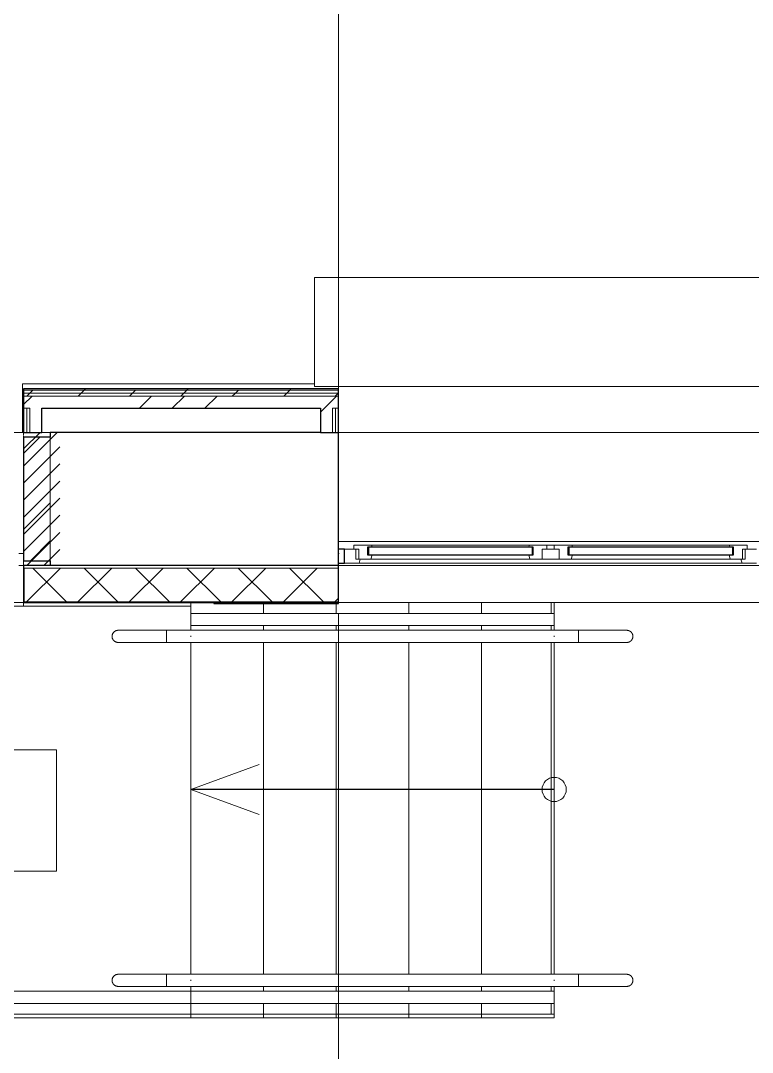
# Model space of a CAD drawing. Header units: millimetres. Extents: x -695119 to 412940, y -249585 to 622758.
# Drawn here: x -2870 to 150, y 94076 to 98335 of the extents above; entities that cross this region are included whole.
import ezdxf

# ---------------------------------------------------------------- set-up
doc = ezdxf.new("R2010")
doc.units = ezdxf.units.MM
doc.linetypes.add('ADSK_Линия сетки', pattern=[25, 20, -2.5, 0, -2.5])
doc.linetypes.add('ADSK_Штриховая_ш2 п1_5', pattern=[4.5, 3, -1.5])
for name, color, linetype, lineweight in [('_ Окна', 252, 'Continuous', 30), ('Аннотация', 252, 'Continuous', 18), ('Двери', 8, 'Continuous', 9), ('Лестницы', 8, 'Continuous', 9), ('Ограждение', 8, 'Continuous', 9), ('Окна', 252, 'Continuous', 9), ('Оси', 252, 'Continuous', 9), ('Стены внутренние', 252, 'Continuous', 18), ('Стены наружные', 252, 'Continuous', 18), ('Стены штриховка', 7, 'Continuous', 9)]:
    doc.layers.add(name, color=color, linetype=linetype, lineweight=lineweight)
doc.layers.add('Узлы', color=7, linetype='Continuous')

# ---------------------------------------------------------------- blocks, each defined once
blk = doc.blocks.new('1 этаж')
at = {"layer": 'Двери', "lineweight": 18, "true_color": 0x636466}
h = blk.add_hatch(dxfattribs=at)
h.set_pattern_fill('FP_2', color=251, angle=180, style=0, pattern_type=2)
h.set_pattern_definition([(225, (-48532.8, 15183.27), (35.3553, -35.3553), [])])
h.paths.add_polyline_path([(-47807.8, 14908.3), (-47657.8, 14908.3), (-47657.8, 15458.3), (-47807.8, 15458.3), (-47807.8, 15090.3)])
h.paths.add_polyline_path([(-49507.8, 14908.3), (-49507.8, 15458.3), (-49657.8, 15458.3), (-49657.8, 14908.3), (-49548.1, 14908.3)])
at = {"layer": '_ Окна', "color": 251, "lineweight": 18, "true_color": 0x636466}
for p, q in [((-46388.8, 14993.3), (-46444.8, 14993.3)), ((-46444.8, 14993.3), (-46444.8, 14976.3)), ((-46387.8, 14992.3), (-46388.8, 14993.3)), ((-46386.8, 14993.3), (-46387.8, 14992.3)), ((-46372.2, 14993.3), (-46386.8, 14993.3)), ((-46369.8, 14984.3), (-46372.2, 14993.3)), ((-45720.4, 14993.3), (-45722.8, 14984.3)), ((-45705.8, 14993.3), (-45720.4, 14993.3)), ((-45704.8, 14992.3), (-45705.8, 14993.3)), ((-45703.8, 14993.3), (-45704.8, 14992.3)), ((-45647.8, 14993.3), (-45703.8, 14993.3)), ((-45647.8, 14976.3), (-45647.8, 14993.3)), ((-45561.8, 14993.3), (-45617.8, 14993.3)), ((-45617.8, 14993.3), (-45617.8, 14976.3)), ((-45560.8, 14992.3), (-45561.8, 14993.3)), ((-45559.8, 14993.3), (-45560.8, 14992.3)), ((-45545.2, 14993.3), (-45559.8, 14993.3)), ((-45542.8, 14984.3), (-45545.2, 14993.3)), ((-44893.4, 14993.3), (-44895.8, 14984.3)), ((-44878.8, 14993.3), (-44893.4, 14993.3)), ((-44877.8, 14992.3), (-44878.8, 14993.3)), ((-44876.8, 14993.3), (-44877.8, 14992.3)), ((-44820.8, 14993.3), (-44876.8, 14993.3)), ((-44820.8, 14976.3), (-44820.8, 14993.3)), ((-46444.8, 14976.3), (-46482.8, 14976.3)), ((-46482.8, 14976.3), (-46482.8, 14918.3)), ((-46444.8, 14976.3), (-46424.8, 14976.3)), ((-46436.8, 14935.3), (-46436.8, 14976.3)), ((-46424.8, 14976.3), (-46424.8, 14935.3)), ((-46387.8, 14952.3), (-46387.8, 14984.3)), ((-46387.8, 14984.3), (-46369.8, 14984.3)), ((-46369.8, 14952.3), (-46387.8, 14952.3)), ((-46374.4, 14935.3), (-46369.8, 14952.3)), ((-45722.8, 14984.3), (-45704.8, 14984.3)), ((-45704.8, 14952.3), (-45722.8, 14952.3)), ((-45722.8, 14952.3), (-45718.2, 14935.3)), ((-45704.8, 14984.3), (-45704.8, 14952.3)), ((-45667.8, 14935.3), (-45667.8, 14976.3)), ((-45667.8, 14976.3), (-45647.8, 14976.3)), ((-45617.8, 14976.3), (-45597.8, 14976.3)), ((-45597.8, 14976.3), (-45597.8, 14935.3)), ((-45560.8, 14952.3), (-45560.8, 14984.3)), ((-45560.8, 14984.3), (-45542.8, 14984.3)), ((-45542.8, 14952.3), (-45560.8, 14952.3)), ((-45547.4, 14935.3), (-45542.8, 14952.3)), ((-44895.8, 14984.3), (-44877.8, 14984.3)), ((-44877.8, 14952.3), (-44895.8, 14952.3)), ((-44895.8, 14952.3), (-44891.2, 14935.3)), ((-44877.8, 14984.3), (-44877.8, 14952.3)), ((-44840.8, 14935.3), (-44840.8, 14976.3)), ((-44840.8, 14976.3), (-44820.8, 14976.3)), ((-44828.8, 14976.3), (-44828.8, 14935.3)), ((-44782.8, 14976.3), (-44820.8, 14976.3)), ((-46482.8, 14918.3), (-46423.4, 14918.3)), ((-46424.8, 14935.3), (-46436.8, 14935.3)), ((-46424.8, 14935.3), (-46374.4, 14935.3)), ((-46423.4, 14918.3), (-46418.8, 14935.3)), ((-45718.2, 14935.3), (-45667.8, 14935.3)), ((-45597.8, 14935.3), (-45547.4, 14935.3)), ((-44891.2, 14935.3), (-44840.8, 14935.3)), ((-44846.8, 14935.3), (-44842.2, 14918.3)), ((-44842.2, 14918.3), (-44782.8, 14918.3)), ((-44828.8, 14935.3), (-44840.8, 14935.3))]:
    blk.add_line(p, q, dxfattribs=at)
at = {"layer": '_ Окна', "color": 251, "true_color": 0x636466}
for p, q in [((-46482.8, 14976.3), (-46507.8, 14976.3)), ((-46482.8, 14918.3), (-46482.8, 14976.3)), ((-46384.8, 14984.3), (-46387.8, 14984.3)), ((-46387.8, 14984.3), (-46387.8, 14952.3)), ((-46387.8, 14952.3), (-46384.8, 14952.3)), ((-45707.8, 14984.3), (-46384.8, 14984.3)), ((-46384.8, 14984.3), (-46384.8, 14952.3)), ((-46384.8, 14952.3), (-46384.8, 14984.3)), ((-46384.8, 14952.3), (-45707.8, 14952.3)), ((-45707.8, 14952.3), (-45707.8, 14984.3)), ((-45707.8, 14984.3), (-45707.8, 14952.3)), ((-45704.8, 14984.3), (-45707.8, 14984.3)), ((-45707.8, 14952.3), (-45704.8, 14952.3)), ((-45704.8, 14952.3), (-45704.8, 14984.3)), ((-45557.8, 14984.3), (-45560.8, 14984.3)), ((-45560.8, 14984.3), (-45560.8, 14952.3)), ((-45560.8, 14952.3), (-45557.8, 14952.3)), ((-44880.8, 14984.3), (-45557.8, 14984.3)), ((-45557.8, 14984.3), (-45557.8, 14952.3)), ((-45557.8, 14952.3), (-45557.8, 14984.3)), ((-45557.8, 14952.3), (-44880.8, 14952.3)), ((-44880.8, 14952.3), (-44880.8, 14984.3)), ((-44880.8, 14984.3), (-44880.8, 14952.3)), ((-44877.8, 14984.3), (-44880.8, 14984.3)), ((-44880.8, 14952.3), (-44877.8, 14952.3)), ((-44877.8, 14952.3), (-44877.8, 14984.3)), ((-46507.8, 14918.3), (-46482.8, 14918.3))]:
    blk.add_line(p, q, dxfattribs=at)
at = {"layer": 'Аннотация', "color": 251, "lineweight": 20, "true_color": 0x636466}
for p, q in [((-48972.3, 14147.3), (-47672.3, 14147.3)), ((-47672.3, 14147.3), (-47672.3, 13647.3)), ((-47117.8, 13984.2), (-46835.9, 14086.8)), ((-47117.8, 13984.2), (-46835.9, 13881.6)), ((-47672.3, 13647.3), (-48972.3, 13647.3))]:
    blk.add_line(p, q, dxfattribs=at)
blk.add_circle((-45617.8, 13984.2), 50, dxfattribs=at)
at = {"layer": 'Двери', "color": 251, "linetype": 'ADSK_Штриховая_ш2 п1_5', "true_color": 0x636466}
for p, q in [((-47657.8, 15458.3), (-47807.8, 15458.3)), ((-47807.8, 15458.3), (-47807.8, 14908.3)), ((-47807.8, 14908.3), (-47657.8, 14908.3))]:
    blk.add_line(p, q, dxfattribs=at)
at = {"layer": 'Двери', "color": 251, "true_color": 0x636466}
for p, q in [((-47807.8, 14958.3), (-47827.8, 14958.3)), ((-47807.8, 14908.3), (-47807.8, 14958.3)), ((-47827.8, 14908.3), (-47807.8, 14908.3))]:
    blk.add_line(p, q, dxfattribs=at)
at = {"layer": 'Лестницы', "color": 251, "true_color": 0x636466}
for p, q in [((-47754.2, 14908.3), (-47807.8, 14908.3)), ((-47117.8, 14711.3), (-47117.8, 14741.3)), ((-47117.8, 14711.3), (-47117.8, 14741.3)), ((-46817.8, 14711.3), (-46817.8, 14751.3)), ((-46817.8, 14711.3), (-46817.8, 14751.3)), ((-46517.8, 14711.3), (-46517.8, 14751.4)), ((-46517.8, 14711.3), (-46517.8, 14751.4)), ((-46217.8, 14711.3), (-46217.8, 14756.3)), ((-46217.8, 14711.3), (-46217.8, 14756.3)), ((-45917.8, 14711.3), (-45917.8, 14756.3)), ((-45917.8, 14711.3), (-45917.8, 14756.3)), ((-47117.8, 14641.3), (-47117.8, 14661.3)), ((-47117.8, 14641.3), (-47117.8, 14661.3)), ((-46817.8, 14641.3), (-46817.8, 14661.3)), ((-46817.8, 14641.3), (-46817.8, 14661.3)), ((-46517.8, 14641.3), (-46517.8, 14661.3)), ((-46517.8, 14641.3), (-46517.8, 14661.3)), ((-46217.8, 14641.3), (-46217.8, 14661.3)), ((-46217.8, 14641.3), (-46217.8, 14661.3)), ((-45917.8, 14641.3), (-45917.8, 14661.3)), ((-45917.8, 14641.3), (-45917.8, 14661.3)), ((-47117.8, 13221.3), (-47117.8, 14591.3)), ((-47117.8, 13221.3), (-47117.8, 14591.3)), ((-46817.8, 13221.3), (-46817.8, 14591.3)), ((-46817.8, 13221.3), (-46817.8, 14591.3)), ((-46517.8, 13221.3), (-46517.8, 14591.3)), ((-46517.8, 13221.3), (-46517.8, 14591.3)), ((-46217.8, 13221.3), (-46217.8, 14591.3)), ((-46217.8, 13221.3), (-46217.8, 14591.3)), ((-45917.8, 13221.3), (-45917.8, 14591.3)), ((-45917.8, 13221.3), (-45917.8, 14591.3)), ((-47117.8, 13151.3), (-47117.8, 13171.3)), ((-47117.8, 13151.3), (-47117.8, 13171.3)), ((-46817.8, 13151.3), (-46817.8, 13171.3)), ((-46817.8, 13151.3), (-46817.8, 13171.3)), ((-46517.8, 13151.3), (-46517.8, 13171.3)), ((-46517.8, 13151.3), (-46517.8, 13171.3)), ((-46217.8, 13151.3), (-46217.8, 13171.3)), ((-46217.8, 13151.3), (-46217.8, 13171.3)), ((-45917.8, 13151.3), (-45917.8, 13171.3)), ((-45917.8, 13151.3), (-45917.8, 13171.3)), ((-47117.8, 13056.3), (-47117.8, 13101.3)), ((-47117.8, 13056.3), (-47117.8, 13101.3)), ((-46817.8, 13056.3), (-46817.8, 13101.3)), ((-46817.8, 13056.3), (-46817.8, 13101.3)), ((-46517.8, 13056.3), (-46517.8, 13101.3)), ((-46517.8, 13056.3), (-46517.8, 13101.3)), ((-46217.8, 13056.3), (-46217.8, 13101.3)), ((-46217.8, 13056.3), (-46217.8, 13101.3)), ((-45917.8, 13056.3), (-45917.8, 13101.3)), ((-45917.8, 13056.3), (-45917.8, 13101.3)), ((-49647.8, 13056.3), (-47117.8, 13056.3)), ((-46817.8, 13056.3), (-47117.8, 13056.3)), ((-46517.8, 13056.3), (-46817.8, 13056.3)), ((-46217.8, 13056.3), (-46517.8, 13056.3)), ((-45917.8, 13056.3), (-46217.8, 13056.3)), ((-45630.8, 13056.3), (-45917.8, 13056.3))]:
    blk.add_line(p, q, dxfattribs=at)
at = {"layer": 'Ограждение', "color": 251, "true_color": 0x636466}
for p, q in [((-46607.8, 15648.3), (-46607.8, 16098.3)), ((-41857.8, 16098.3), (-46607.8, 16098.3)), ((-47812.8, 15458.3), (-47812.8, 15658.3)), ((-47812.8, 15658.3), (-46607.8, 15658.3)), ((-41857.8, 15648.3), (-46607.8, 15648.3)), ((-46507.8, 15638.3), (-46507.8, 15648.3)), ((-47812.8, 15458.3), (-47807.8, 15458.3)), ((-47732.8, 15458.3), (-47697.8, 15458.3)), ((-46507.8, 15458.3), (-44757.8, 15458.3)), ((-46507.8, 15008.3), (-44757.8, 15008.3)), ((-47117.8, 14661.3), (-47117.8, 14711.3)), ((-45617.8, 14711.3), (-47117.8, 14711.3)), ((-45617.8, 14711.3), (-45617.8, 14661.3)), ((-45617.8, 14661.3), (-47117.8, 14661.3)), ((-47123.9, 14641.3), (-47217.8, 14641.3)), ((-47217.8, 14591.3), (-47217.8, 14641.3)), ((-47117.8, 14641.3), (-47217.8, 14641.3)), ((-47217.8, 14618.6), (-47217.8, 14613.9)), ((-47217.8, 14616.3), (-47217.8, 14618.6)), ((-47217.8, 14613.9), (-47217.8, 14616.3)), ((-45623.9, 14641.3), (-47123.9, 14641.3)), ((-45617.8, 14641.3), (-47117.8, 14641.3)), ((-45517.8, 14641.3), (-45618.4, 14641.3)), ((-45517.8, 14641.3), (-45617.8, 14641.3)), ((-45517.8, 14591.3), (-45517.8, 14641.3)), ((-45517.8, 14613.9), (-45517.8, 14618.6)), ((-45517.8, 14618.6), (-45517.8, 14616.3)), ((-45517.8, 14616.3), (-45517.8, 14613.9)), ((-47217.8, 14591.3), (-47123.9, 14591.3)), ((-47117.8, 14591.3), (-47217.8, 14591.3)), ((-47123.9, 14591.3), (-45623.9, 14591.3)), ((-45617.8, 14591.3), (-47117.8, 14591.3)), ((-45618.4, 14591.3), (-45517.8, 14591.3)), ((-45517.8, 14591.3), (-45617.8, 14591.3)), ((-47123.9, 13221.3), (-47217.8, 13221.3)), ((-47217.8, 13171.3), (-47217.8, 13221.3)), ((-47117.8, 13221.3), (-47217.8, 13221.3)), ((-45623.9, 13221.3), (-47123.9, 13221.3)), ((-45617.8, 13221.3), (-47117.8, 13221.3)), ((-45517.8, 13221.3), (-45618.4, 13221.3)), ((-45517.8, 13221.3), (-45617.8, 13221.3)), ((-45517.8, 13171.3), (-45517.8, 13221.3)), ((-47217.8, 13198.6), (-47217.8, 13193.9)), ((-47217.8, 13196.3), (-47217.8, 13198.6)), ((-47217.8, 13193.9), (-47217.8, 13196.3)), ((-47217.8, 13171.3), (-47123.9, 13171.3)), ((-47117.8, 13171.3), (-47217.8, 13171.3)), ((-47123.9, 13171.3), (-45623.9, 13171.3)), ((-45617.8, 13171.3), (-47117.8, 13171.3)), ((-45618.4, 13171.3), (-45517.8, 13171.3)), ((-45517.8, 13171.3), (-45617.8, 13171.3)), ((-45517.8, 13193.9), (-45517.8, 13198.6)), ((-45517.8, 13198.6), (-45517.8, 13196.3)), ((-45517.8, 13196.3), (-45517.8, 13193.9)), ((-47117.8, 13151.3), (-49552.8, 13151.3)), ((-47117.8, 13101.3), (-47117.8, 13151.3)), ((-45617.8, 13151.3), (-47117.8, 13151.3)), ((-47117.8, 13123.9), (-47117.8, 13128.6)), ((-45617.8, 13151.3), (-45617.8, 13101.3)), ((-49602.8, 13101.3), (-47117.8, 13101.3)), ((-45617.8, 13101.3), (-47117.8, 13101.3))]:
    blk.add_line(p, q, dxfattribs=at)
at = {"layer": 'Ограждение', "color": 251, "true_color": 0x636466, "flags": 128}
for points in [[(-47442.8, 14616.3), (-47442.8, 14617.3), (-47442.7, 14618.3), (-47442.6, 14619.3), (-47442.5, 14620.3), (-47442.3, 14621.2), (-47442.1, 14622.2), (-47441.8, 14623.2), (-47441.5, 14624.1), (-47441.2, 14625.1), (-47440.8, 14626), (-47440.4, 14626.9), (-47440, 14627.8), (-47439.5, 14628.7), (-47439, 14629.5), (-47438.4, 14630.4), (-47437.9, 14631.2), (-47437.2, 14632), (-47436.6, 14632.8), (-47435.9, 14633.5), (-47435.2, 14634.2), (-47434.5, 14634.9), (-47433.7, 14635.5), (-47432.9, 14636.2), (-47432.1, 14636.7), (-47431.3, 14637.3), (-47430.5, 14637.8), (-47429.6, 14638.3), (-47428.7, 14638.8), (-47427.8, 14639.2), (-47426.9, 14639.6), (-47425.9, 14639.9), (-47425, 14640.2), (-47424, 14640.5), (-47423, 14640.7), (-47422.1, 14640.9), (-47421.1, 14641.1), (-47420.1, 14641.2), (-47419.1, 14641.2), (-47418.1, 14641.3), (-47417.8, 14641.3)], [(-47417.8, 14591.3), (-47418.8, 14591.3), (-47419.8, 14591.3), (-47420.8, 14591.4), (-47421.8, 14591.6), (-47422.8, 14591.8), (-47423.7, 14592), (-47424.7, 14592.2), (-47425.7, 14592.5), (-47426.6, 14592.9), (-47427.5, 14593.2), (-47428.5, 14593.7), (-47429.3, 14594.1), (-47430.2, 14594.6), (-47431.1, 14595.1), (-47431.9, 14595.6), (-47432.7, 14596.2), (-47433.5, 14596.8), (-47434.3, 14597.5), (-47435, 14598.1), (-47435.7, 14598.9), (-47436.4, 14599.6), (-47437.1, 14600.3), (-47437.7, 14601.1), (-47438.3, 14601.9), (-47438.8, 14602.8), (-47439.4, 14603.6), (-47439.9, 14604.5), (-47440.3, 14605.4), (-47440.7, 14606.3), (-47441.1, 14607.2), (-47441.4, 14608.1), (-47441.8, 14609.1), (-47442, 14610.1), (-47442.2, 14611), (-47442.4, 14612), (-47442.6, 14613), (-47442.7, 14614), (-47442.8, 14615), (-47442.8, 14616), (-47442.8, 14616.3)], [(-47217.8, 14641.3), (-47225.8, 14641.3), (-47233.8, 14641.3), (-47241.7, 14641.3), (-47249.7, 14641.3), (-47257.5, 14641.3), (-47265.3, 14641.3), (-47273.1, 14641.3), (-47280.7, 14641.3), (-47288.3, 14641.3), (-47295.7, 14641.3), (-47303, 14641.3), (-47310.2, 14641.3), (-47317.2, 14641.3), (-47324, 14641.3), (-47330.7, 14641.3), (-47337.2, 14641.3), (-47343.6, 14641.3), (-47349.7, 14641.3), (-47355.6, 14641.3), (-47361.3, 14641.3), (-47366.7, 14641.3), (-47371.9, 14641.3), (-47376.9, 14641.3), (-47381.6, 14641.3), (-47386.1, 14641.3), (-47390.3, 14641.3), (-47394.2, 14641.3), (-47397.8, 14641.3), (-47401.2, 14641.3), (-47404.2, 14641.3), (-47407, 14641.3), (-47409.4, 14641.3), (-47411.5, 14641.3), (-47413.4, 14641.3), (-47414.9, 14641.3), (-47416.1, 14641.3), (-47417, 14641.3), (-47417.5, 14641.3), (-47417.8, 14641.3), (-47417.8, 14641.3)], [(-47417.8, 14641.3), (-47417.6, 14641.3), (-47417.2, 14641.3), (-47416.4, 14641.3), (-47415.2, 14641.3), (-47413.8, 14641.3), (-47412.1, 14641.3), (-47410, 14641.3), (-47407.6, 14641.3), (-47405, 14641.3), (-47402, 14641.3), (-47398.8, 14641.3), (-47395.2, 14641.3), (-47391.4, 14641.3), (-47387.3, 14641.3), (-47382.9, 14641.3), (-47378.2, 14641.3), (-47373.3, 14641.3), (-47368.2, 14641.3), (-47362.8, 14641.3), (-47357.1, 14641.3), (-47351.3, 14641.3), (-47345.2, 14641.3), (-47339, 14641.3), (-47332.5, 14641.3), (-47325.9, 14641.3), (-47319, 14641.3), (-47312.1, 14641.3), (-47304.9, 14641.3), (-47297.7, 14641.3), (-47290.3, 14641.3), (-47282.8, 14641.3), (-47275.1, 14641.3), (-47267.4, 14641.3), (-47259.6, 14641.3), (-47251.8, 14641.3), (-47243.9, 14641.3), (-47235.9, 14641.3), (-47228, 14641.3), (-47220, 14641.3), (-47217.8, 14641.3)], [(-45517.8, 14641.3), (-45509.8, 14641.3), (-45501.8, 14641.3), (-45493.9, 14641.3), (-45485.9, 14641.3), (-45478.1, 14641.3), (-45470.3, 14641.3), (-45462.5, 14641.3), (-45454.9, 14641.3), (-45447.3, 14641.3), (-45439.9, 14641.3), (-45432.6, 14641.3), (-45425.4, 14641.3), (-45418.4, 14641.3), (-45411.6, 14641.3), (-45404.9, 14641.3), (-45398.4, 14641.3), (-45392, 14641.3), (-45385.9, 14641.3), (-45380, 14641.3), (-45374.3, 14641.3), (-45368.9, 14641.3), (-45363.7, 14641.3), (-45358.7, 14641.3), (-45354, 14641.3), (-45349.5, 14641.3), (-45345.3, 14641.3), (-45341.4, 14641.3), (-45337.8, 14641.3), (-45334.4, 14641.3), (-45331.4, 14641.3), (-45328.6, 14641.3), (-45326.2, 14641.3), (-45324.1, 14641.3), (-45322.2, 14641.3), (-45320.7, 14641.3), (-45319.5, 14641.3), (-45318.6, 14641.3), (-45318.1, 14641.3), (-45317.8, 14641.3), (-45317.8, 14641.3)], [(-45317.8, 14641.3), (-45318, 14641.3), (-45318.4, 14641.3), (-45319.2, 14641.3), (-45320.4, 14641.3), (-45321.8, 14641.3), (-45323.5, 14641.3), (-45325.6, 14641.3), (-45328, 14641.3), (-45330.6, 14641.3), (-45333.6, 14641.3), (-45336.9, 14641.3), (-45340.4, 14641.3), (-45344.2, 14641.3), (-45348.4, 14641.3), (-45352.7, 14641.3), (-45357.4, 14641.3), (-45362.3, 14641.3), (-45367.4, 14641.3), (-45372.8, 14641.3), (-45378.5, 14641.3), (-45384.3, 14641.3), (-45390.4, 14641.3), (-45396.6, 14641.3), (-45403.1, 14641.3), (-45409.7, 14641.3), (-45416.6, 14641.3), (-45423.5, 14641.3), (-45430.7, 14641.3), (-45437.9, 14641.3), (-45445.3, 14641.3), (-45452.8, 14641.3), (-45460.5, 14641.3), (-45468.2, 14641.3), (-45476, 14641.3), (-45483.8, 14641.3), (-45491.7, 14641.3), (-45499.7, 14641.3), (-45507.6, 14641.3), (-45515.6, 14641.3), (-45517.8, 14641.3)], [(-45317.8, 14641.3), (-45316.8, 14641.2), (-45315.8, 14641.2), (-45314.8, 14641.1), (-45313.8, 14640.9), (-45312.8, 14640.8), (-45311.9, 14640.6), (-45310.9, 14640.3), (-45309.9, 14640), (-45309, 14639.7), (-45308.1, 14639.3), (-45307.2, 14638.9), (-45306.3, 14638.4), (-45305.4, 14638), (-45304.5, 14637.5), (-45303.7, 14636.9), (-45302.9, 14636.3), (-45302.1, 14635.7), (-45301.3, 14635.1), (-45300.6, 14634.4), (-45299.9, 14633.7), (-45299.2, 14633), (-45298.5, 14632.2), (-45297.9, 14631.4), (-45297.3, 14630.6), (-45296.8, 14629.8), (-45296.2, 14628.9), (-45295.8, 14628.1), (-45295.3, 14627.2), (-45294.9, 14626.3), (-45294.5, 14625.3), (-45294.2, 14624.4), (-45293.9, 14623.4), (-45293.6, 14622.5), (-45293.4, 14621.5), (-45293.2, 14620.5), (-45293, 14619.5), (-45292.9, 14618.5), (-45292.8, 14617.5), (-45292.8, 14616.5), (-45292.8, 14616.3)], [(-45292.8, 14616.3), (-45292.8, 14615.3), (-45292.9, 14614.3), (-45293, 14613.3), (-45293.1, 14612.3), (-45293.3, 14611.3), (-45293.5, 14610.3), (-45293.8, 14609.4), (-45294.1, 14608.4), (-45294.4, 14607.5), (-45294.8, 14606.5), (-45295.2, 14605.6), (-45295.6, 14604.7), (-45296.1, 14603.8), (-45296.6, 14603), (-45297.2, 14602.2), (-45297.7, 14601.3), (-45298.4, 14600.5), (-45299, 14599.8), (-45299.7, 14599), (-45300.4, 14598.3), (-45301.1, 14597.7), (-45301.9, 14597), (-45302.7, 14596.4), (-45303.5, 14595.8), (-45304.3, 14595.2), (-45305.1, 14594.7), (-45306, 14594.2), (-45306.9, 14593.8), (-45307.8, 14593.3), (-45308.7, 14593), (-45309.7, 14592.6), (-45310.6, 14592.3), (-45311.6, 14592.1), (-45312.6, 14591.8), (-45313.6, 14591.6), (-45314.5, 14591.5), (-45315.5, 14591.4), (-45316.5, 14591.3), (-45317.5, 14591.3), (-45317.8, 14591.3)], [(-47217.8, 14591.3), (-47225.8, 14591.3), (-47233.8, 14591.3), (-47241.7, 14591.3), (-47249.7, 14591.3), (-47257.5, 14591.3), (-47265.3, 14591.3), (-47273.1, 14591.3), (-47280.7, 14591.3), (-47288.3, 14591.3), (-47295.7, 14591.3), (-47303, 14591.3), (-47310.2, 14591.3), (-47317.2, 14591.3), (-47324, 14591.3), (-47330.7, 14591.3), (-47337.2, 14591.3), (-47343.6, 14591.3), (-47349.7, 14591.3), (-47355.6, 14591.3), (-47361.3, 14591.3), (-47366.7, 14591.3), (-47371.9, 14591.3), (-47376.9, 14591.3), (-47381.6, 14591.3), (-47386.1, 14591.3), (-47390.3, 14591.3), (-47394.2, 14591.3), (-47397.8, 14591.3), (-47401.2, 14591.3), (-47404.2, 14591.3), (-47407, 14591.3), (-47409.4, 14591.3), (-47411.5, 14591.3), (-47413.4, 14591.3), (-47414.9, 14591.3), (-47416.1, 14591.3), (-47417, 14591.3), (-47417.5, 14591.3), (-47417.8, 14591.3), (-47417.8, 14591.3)], [(-47417.8, 14591.3), (-47417.6, 14591.3), (-47417.2, 14591.3), (-47416.4, 14591.3), (-47415.2, 14591.3), (-47413.8, 14591.3), (-47412.1, 14591.3), (-47410, 14591.3), (-47407.6, 14591.3), (-47405, 14591.3), (-47402, 14591.3), (-47398.8, 14591.3), (-47395.2, 14591.3), (-47391.4, 14591.3), (-47387.3, 14591.3), (-47382.9, 14591.3), (-47378.2, 14591.3), (-47373.3, 14591.3), (-47368.2, 14591.3), (-47362.8, 14591.3), (-47357.1, 14591.3), (-47351.3, 14591.3), (-47345.2, 14591.3), (-47339, 14591.3), (-47332.5, 14591.3), (-47325.9, 14591.3), (-47319, 14591.3), (-47312.1, 14591.3), (-47304.9, 14591.3), (-47297.7, 14591.3), (-47290.3, 14591.3), (-47282.8, 14591.3), (-47275.1, 14591.3), (-47267.4, 14591.3), (-47259.6, 14591.3), (-47251.8, 14591.3), (-47243.9, 14591.3), (-47235.9, 14591.3), (-47228, 14591.3), (-47220, 14591.3), (-47217.8, 14591.3)], [(-45517.8, 14591.3), (-45509.8, 14591.3), (-45501.8, 14591.3), (-45493.9, 14591.3), (-45485.9, 14591.3), (-45478.1, 14591.3), (-45470.3, 14591.3), (-45462.5, 14591.3), (-45454.9, 14591.3), (-45447.3, 14591.3), (-45439.9, 14591.3), (-45432.6, 14591.3), (-45425.4, 14591.3), (-45418.4, 14591.3), (-45411.6, 14591.3), (-45404.9, 14591.3), (-45398.4, 14591.3), (-45392, 14591.3), (-45385.9, 14591.3), (-45380, 14591.3), (-45374.3, 14591.3), (-45368.9, 14591.3), (-45363.7, 14591.3), (-45358.7, 14591.3), (-45354, 14591.3), (-45349.5, 14591.3), (-45345.3, 14591.3), (-45341.4, 14591.3), (-45337.8, 14591.3), (-45334.4, 14591.3), (-45331.4, 14591.3), (-45328.6, 14591.3), (-45326.2, 14591.3), (-45324.1, 14591.3), (-45322.2, 14591.3), (-45320.7, 14591.3), (-45319.5, 14591.3), (-45318.6, 14591.3), (-45318.1, 14591.3), (-45317.8, 14591.3), (-45317.8, 14591.3)], [(-45317.8, 14591.3), (-45318, 14591.3), (-45318.4, 14591.3), (-45319.2, 14591.3), (-45320.4, 14591.3), (-45321.8, 14591.3), (-45323.5, 14591.3), (-45325.6, 14591.3), (-45328, 14591.3), (-45330.6, 14591.3), (-45333.6, 14591.3), (-45336.9, 14591.3), (-45340.4, 14591.3), (-45344.2, 14591.3), (-45348.4, 14591.3), (-45352.7, 14591.3), (-45357.4, 14591.3), (-45362.3, 14591.3), (-45367.4, 14591.3), (-45372.8, 14591.3), (-45378.5, 14591.3), (-45384.3, 14591.3), (-45390.4, 14591.3), (-45396.6, 14591.3), (-45403.1, 14591.3), (-45409.7, 14591.3), (-45416.6, 14591.3), (-45423.5, 14591.3), (-45430.7, 14591.3), (-45437.9, 14591.3), (-45445.3, 14591.3), (-45452.8, 14591.3), (-45460.5, 14591.3), (-45468.2, 14591.3), (-45476, 14591.3), (-45483.8, 14591.3), (-45491.7, 14591.3), (-45499.7, 14591.3), (-45507.6, 14591.3), (-45515.6, 14591.3), (-45517.8, 14591.3)], [(-47442.8, 13196.3), (-47442.8, 13197.3), (-47442.7, 13198.3), (-47442.6, 13199.3), (-47442.5, 13200.3), (-47442.3, 13201.2), (-47442.1, 13202.2), (-47441.8, 13203.2), (-47441.5, 13204.1), (-47441.2, 13205.1), (-47440.8, 13206), (-47440.4, 13206.9), (-47440, 13207.8), (-47439.5, 13208.7), (-47439, 13209.5), (-47438.4, 13210.4), (-47437.9, 13211.2), (-47437.2, 13212), (-47436.6, 13212.8), (-47435.9, 13213.5), (-47435.2, 13214.2), (-47434.5, 13214.9), (-47433.7, 13215.5), (-47432.9, 13216.2), (-47432.1, 13216.7), (-47431.3, 13217.3), (-47430.5, 13217.8), (-47429.6, 13218.3), (-47428.7, 13218.8), (-47427.8, 13219.2), (-47426.9, 13219.6), (-47425.9, 13219.9), (-47425, 13220.2), (-47424, 13220.5), (-47423, 13220.7), (-47422.1, 13220.9), (-47421.1, 13221.1), (-47420.1, 13221.2), (-47419.1, 13221.2), (-47418.1, 13221.3), (-47417.8, 13221.3)], [(-47217.8, 13221.3), (-47225.8, 13221.3), (-47233.8, 13221.3), (-47241.7, 13221.3), (-47249.7, 13221.3), (-47257.5, 13221.3), (-47265.3, 13221.3), (-47273.1, 13221.3), (-47280.7, 13221.3), (-47288.3, 13221.3), (-47295.7, 13221.3), (-47303, 13221.3), (-47310.2, 13221.3), (-47317.2, 13221.3), (-47324, 13221.3), (-47330.7, 13221.3), (-47337.2, 13221.3), (-47343.6, 13221.3), (-47349.7, 13221.3), (-47355.6, 13221.3), (-47361.3, 13221.3), (-47366.7, 13221.3), (-47371.9, 13221.3), (-47376.9, 13221.3), (-47381.6, 13221.3), (-47386.1, 13221.3), (-47390.3, 13221.3), (-47394.2, 13221.3), (-47397.8, 13221.3), (-47401.2, 13221.3), (-47404.2, 13221.3), (-47407, 13221.3), (-47409.4, 13221.3), (-47411.5, 13221.3), (-47413.4, 13221.3), (-47414.9, 13221.3), (-47416.1, 13221.3), (-47417, 13221.3), (-47417.5, 13221.3), (-47417.8, 13221.3), (-47417.8, 13221.3)], [(-47417.8, 13221.3), (-47417.6, 13221.3), (-47417.2, 13221.3), (-47416.4, 13221.3), (-47415.2, 13221.3), (-47413.8, 13221.3), (-47412.1, 13221.3), (-47410, 13221.3), (-47407.6, 13221.3), (-47405, 13221.3), (-47402, 13221.3), (-47398.8, 13221.3), (-47395.2, 13221.3), (-47391.4, 13221.3), (-47387.3, 13221.3), (-47382.9, 13221.3), (-47378.2, 13221.3), (-47373.3, 13221.3), (-47368.2, 13221.3), (-47362.8, 13221.3), (-47357.1, 13221.3), (-47351.3, 13221.3), (-47345.2, 13221.3), (-47339, 13221.3), (-47332.5, 13221.3), (-47325.9, 13221.3), (-47319, 13221.3), (-47312.1, 13221.3), (-47304.9, 13221.3), (-47297.7, 13221.3), (-47290.3, 13221.3), (-47282.8, 13221.3), (-47275.1, 13221.3), (-47267.4, 13221.3), (-47259.6, 13221.3), (-47251.8, 13221.3), (-47243.9, 13221.3), (-47235.9, 13221.3), (-47228, 13221.3), (-47220, 13221.3), (-47217.8, 13221.3)], [(-45517.8, 13221.3), (-45509.8, 13221.3), (-45501.8, 13221.3), (-45493.9, 13221.3), (-45485.9, 13221.3), (-45478.1, 13221.3), (-45470.3, 13221.3), (-45462.5, 13221.3), (-45454.9, 13221.3), (-45447.3, 13221.3), (-45439.9, 13221.3), (-45432.6, 13221.3), (-45425.4, 13221.3), (-45418.4, 13221.3), (-45411.6, 13221.3), (-45404.9, 13221.3), (-45398.4, 13221.3), (-45392, 13221.3), (-45385.9, 13221.3), (-45380, 13221.3), (-45374.3, 13221.3), (-45368.9, 13221.3), (-45363.7, 13221.3), (-45358.7, 13221.3), (-45354, 13221.3), (-45349.5, 13221.3), (-45345.3, 13221.3), (-45341.4, 13221.3), (-45337.8, 13221.3), (-45334.4, 13221.3), (-45331.4, 13221.3), (-45328.6, 13221.3), (-45326.2, 13221.3), (-45324.1, 13221.3), (-45322.2, 13221.3), (-45320.7, 13221.3), (-45319.5, 13221.3), (-45318.6, 13221.3), (-45318.1, 13221.3), (-45317.8, 13221.3), (-45317.8, 13221.3)], [(-45317.8, 13221.3), (-45318, 13221.3), (-45318.4, 13221.3), (-45319.2, 13221.3), (-45320.4, 13221.3), (-45321.8, 13221.3), (-45323.5, 13221.3), (-45325.6, 13221.3), (-45328, 13221.3), (-45330.6, 13221.3), (-45333.6, 13221.3), (-45336.9, 13221.3), (-45340.4, 13221.3), (-45344.2, 13221.3), (-45348.4, 13221.3), (-45352.7, 13221.3), (-45357.4, 13221.3), (-45362.3, 13221.3), (-45367.4, 13221.3), (-45372.8, 13221.3), (-45378.5, 13221.3), (-45384.3, 13221.3), (-45390.4, 13221.3), (-45396.6, 13221.3), (-45403.1, 13221.3), (-45409.7, 13221.3), (-45416.6, 13221.3), (-45423.5, 13221.3), (-45430.7, 13221.3), (-45437.9, 13221.3), (-45445.3, 13221.3), (-45452.8, 13221.3), (-45460.5, 13221.3), (-45468.2, 13221.3), (-45476, 13221.3), (-45483.8, 13221.3), (-45491.7, 13221.3), (-45499.7, 13221.3), (-45507.6, 13221.3), (-45515.6, 13221.3), (-45517.8, 13221.3)], [(-45317.8, 13221.3), (-45316.8, 13221.2), (-45315.8, 13221.2), (-45314.8, 13221.1), (-45313.8, 13220.9), (-45312.8, 13220.8), (-45311.9, 13220.6), (-45310.9, 13220.3), (-45309.9, 13220), (-45309, 13219.7), (-45308.1, 13219.3), (-45307.2, 13218.9), (-45306.3, 13218.4), (-45305.4, 13218), (-45304.5, 13217.5), (-45303.7, 13216.9), (-45302.9, 13216.3), (-45302.1, 13215.7), (-45301.3, 13215.1), (-45300.6, 13214.4), (-45299.9, 13213.7), (-45299.2, 13213), (-45298.5, 13212.2), (-45297.9, 13211.4), (-45297.3, 13210.6), (-45296.8, 13209.8), (-45296.2, 13208.9), (-45295.8, 13208.1), (-45295.3, 13207.2), (-45294.9, 13206.3), (-45294.5, 13205.3), (-45294.2, 13204.4), (-45293.9, 13203.4), (-45293.6, 13202.5), (-45293.4, 13201.5), (-45293.2, 13200.5), (-45293, 13199.5), (-45292.9, 13198.5), (-45292.8, 13197.5), (-45292.8, 13196.5), (-45292.8, 13196.3)], [(-47417.8, 13171.3), (-47418.8, 13171.3), (-47419.8, 13171.3), (-47420.8, 13171.4), (-47421.8, 13171.6), (-47422.8, 13171.8), (-47423.7, 13172), (-47424.7, 13172.2), (-47425.7, 13172.5), (-47426.6, 13172.9), (-47427.5, 13173.2), (-47428.5, 13173.7), (-47429.3, 13174.1), (-47430.2, 13174.6), (-47431.1, 13175.1), (-47431.9, 13175.6), (-47432.7, 13176.2), (-47433.5, 13176.8), (-47434.3, 13177.5), (-47435, 13178.1), (-47435.7, 13178.9), (-47436.4, 13179.6), (-47437.1, 13180.3), (-47437.7, 13181.1), (-47438.3, 13181.9), (-47438.8, 13182.8), (-47439.4, 13183.6), (-47439.9, 13184.5), (-47440.3, 13185.4), (-47440.7, 13186.3), (-47441.1, 13187.2), (-47441.4, 13188.1), (-47441.8, 13189.1), (-47442, 13190.1), (-47442.2, 13191), (-47442.4, 13192), (-47442.6, 13193), (-47442.7, 13194), (-47442.8, 13195), (-47442.8, 13196), (-47442.8, 13196.3)], [(-47217.8, 13171.3), (-47225.8, 13171.3), (-47233.8, 13171.3), (-47241.7, 13171.3), (-47249.7, 13171.3), (-47257.5, 13171.3), (-47265.3, 13171.3), (-47273.1, 13171.3), (-47280.7, 13171.3), (-47288.3, 13171.3), (-47295.7, 13171.3), (-47303, 13171.3), (-47310.2, 13171.3), (-47317.2, 13171.3), (-47324, 13171.3), (-47330.7, 13171.3), (-47337.2, 13171.3), (-47343.6, 13171.3), (-47349.7, 13171.3), (-47355.6, 13171.3), (-47361.3, 13171.3), (-47366.7, 13171.3), (-47371.9, 13171.3), (-47376.9, 13171.3), (-47381.6, 13171.3), (-47386.1, 13171.3), (-47390.3, 13171.3), (-47394.2, 13171.3), (-47397.8, 13171.3), (-47401.2, 13171.3), (-47404.2, 13171.3), (-47407, 13171.3), (-47409.4, 13171.3), (-47411.5, 13171.3), (-47413.4, 13171.3), (-47414.9, 13171.3), (-47416.1, 13171.3), (-47417, 13171.3), (-47417.5, 13171.3), (-47417.8, 13171.3), (-47417.8, 13171.3)], [(-47417.8, 13171.3), (-47417.6, 13171.3), (-47417.2, 13171.3), (-47416.4, 13171.3), (-47415.2, 13171.3), (-47413.8, 13171.3), (-47412.1, 13171.3), (-47410, 13171.3), (-47407.6, 13171.3), (-47405, 13171.3), (-47402, 13171.3), (-47398.8, 13171.3), (-47395.2, 13171.3), (-47391.4, 13171.3), (-47387.3, 13171.3), (-47382.9, 13171.3), (-47378.2, 13171.3), (-47373.3, 13171.3), (-47368.2, 13171.3), (-47362.8, 13171.3), (-47357.1, 13171.3), (-47351.3, 13171.3), (-47345.2, 13171.3), (-47339, 13171.3), (-47332.5, 13171.3), (-47325.9, 13171.3), (-47319, 13171.3), (-47312.1, 13171.3), (-47304.9, 13171.3), (-47297.7, 13171.3), (-47290.3, 13171.3), (-47282.8, 13171.3), (-47275.1, 13171.3), (-47267.4, 13171.3), (-47259.6, 13171.3), (-47251.8, 13171.3), (-47243.9, 13171.3), (-47235.9, 13171.3), (-47228, 13171.3), (-47220, 13171.3), (-47217.8, 13171.3)], [(-45517.8, 13171.3), (-45509.8, 13171.3), (-45501.8, 13171.3), (-45493.9, 13171.3), (-45485.9, 13171.3), (-45478.1, 13171.3), (-45470.3, 13171.3), (-45462.5, 13171.3), (-45454.9, 13171.3), (-45447.3, 13171.3), (-45439.9, 13171.3), (-45432.6, 13171.3), (-45425.4, 13171.3), (-45418.4, 13171.3), (-45411.6, 13171.3), (-45404.9, 13171.3), (-45398.4, 13171.3), (-45392, 13171.3), (-45385.9, 13171.3), (-45380, 13171.3), (-45374.3, 13171.3), (-45368.9, 13171.3), (-45363.7, 13171.3), (-45358.7, 13171.3), (-45354, 13171.3), (-45349.5, 13171.3), (-45345.3, 13171.3), (-45341.4, 13171.3), (-45337.8, 13171.3), (-45334.4, 13171.3), (-45331.4, 13171.3), (-45328.6, 13171.3), (-45326.2, 13171.3), (-45324.1, 13171.3), (-45322.2, 13171.3), (-45320.7, 13171.3), (-45319.5, 13171.3), (-45318.6, 13171.3), (-45318.1, 13171.3), (-45317.8, 13171.3), (-45317.8, 13171.3)], [(-45317.8, 13171.3), (-45318, 13171.3), (-45318.4, 13171.3), (-45319.2, 13171.3), (-45320.4, 13171.3), (-45321.8, 13171.3), (-45323.5, 13171.3), (-45325.6, 13171.3), (-45328, 13171.3), (-45330.6, 13171.3), (-45333.6, 13171.3), (-45336.9, 13171.3), (-45340.4, 13171.3), (-45344.2, 13171.3), (-45348.4, 13171.3), (-45352.7, 13171.3), (-45357.4, 13171.3), (-45362.3, 13171.3), (-45367.4, 13171.3), (-45372.8, 13171.3), (-45378.5, 13171.3), (-45384.3, 13171.3), (-45390.4, 13171.3), (-45396.6, 13171.3), (-45403.1, 13171.3), (-45409.7, 13171.3), (-45416.6, 13171.3), (-45423.5, 13171.3), (-45430.7, 13171.3), (-45437.9, 13171.3), (-45445.3, 13171.3), (-45452.8, 13171.3), (-45460.5, 13171.3), (-45468.2, 13171.3), (-45476, 13171.3), (-45483.8, 13171.3), (-45491.7, 13171.3), (-45499.7, 13171.3), (-45507.6, 13171.3), (-45515.6, 13171.3), (-45517.8, 13171.3)], [(-45292.8, 13196.3), (-45292.8, 13195.3), (-45292.9, 13194.3), (-45293, 13193.3), (-45293.1, 13192.3), (-45293.3, 13191.3), (-45293.5, 13190.3), (-45293.8, 13189.4), (-45294.1, 13188.4), (-45294.4, 13187.5), (-45294.8, 13186.5), (-45295.2, 13185.6), (-45295.6, 13184.7), (-45296.1, 13183.8), (-45296.6, 13183), (-45297.2, 13182.2), (-45297.7, 13181.3), (-45298.4, 13180.5), (-45299, 13179.8), (-45299.7, 13179), (-45300.4, 13178.3), (-45301.1, 13177.7), (-45301.9, 13177), (-45302.7, 13176.4), (-45303.5, 13175.8), (-45304.3, 13175.2), (-45305.1, 13174.7), (-45306, 13174.2), (-45306.9, 13173.8), (-45307.8, 13173.3), (-45308.7, 13173), (-45309.7, 13172.6), (-45310.6, 13172.3), (-45311.6, 13172.1), (-45312.6, 13171.8), (-45313.6, 13171.6), (-45314.5, 13171.5), (-45315.5, 13171.4), (-45316.5, 13171.3), (-45317.5, 13171.3), (-45317.8, 13171.3)]]:
    blk.add_lwpolyline(points, dxfattribs=at)
at = {"layer": 'Ограждение', "color": 251, "true_color": 0x636466}
for points in [[(-47117.8, 14618.3), (-47117.8, 14617.7), (-47117.8, 14616.3), (-47117.8, 14614.9), (-47117.8, 14614.2)], [(-45617.8, 14618.3), (-45617.8, 14617.7), (-45617.8, 14616.3), (-45617.8, 14614.9), (-45617.8, 14614.2)], [(-47117.8, 13198.3), (-47117.8, 13197.7), (-47117.8, 13196.3), (-47117.8, 13194.9), (-47117.8, 13194.2)], [(-45617.8, 13198.3), (-45617.8, 13197.7), (-45617.8, 13196.3), (-45617.8, 13194.9), (-45617.8, 13194.2)]]:
    blk.add_open_spline(points, degree=3, dxfattribs=at)
at = {"layer": 'Окна', "color": 251, "true_color": 0x636466}
for p, q in [((-46386.8, 14993.3), (-46388.8, 14993.3)), ((-45720.4, 14993.3), (-46372.2, 14993.3)), ((-45703.8, 14993.3), (-45705.8, 14993.3)), ((-45647.8, 14993.3), (-45617.8, 14993.3)), ((-45559.8, 14993.3), (-45561.8, 14993.3)), ((-44893.4, 14993.3), (-45545.2, 14993.3)), ((-44876.8, 14993.3), (-44878.8, 14993.3)), ((-45617.8, 14976.3), (-45647.8, 14976.3)), ((-46423.4, 14918.3), (-44842.2, 14918.3)), ((-46374.4, 14935.3), (-45718.2, 14935.3)), ((-45597.8, 14935.3), (-45667.8, 14935.3)), ((-45547.4, 14935.3), (-44891.2, 14935.3))]:
    blk.add_line(p, q, dxfattribs=at)
at = {"layer": 'Оси', "color": 251, "linetype": 'ADSK_Линия сетки', "ltscale": 100, "true_color": 0x636466}
for p, q in [((-46507.8, 32208.9), (-46507.8, 10958.3)), ((-807.8, 15458.3), (-72530.1, 15458.3))]:
    blk.add_line(p, q, dxfattribs=at)
at = {"layer": 'Стены внутренние', "color": 251, "true_color": 0x636466}
for p, q in [((-49497.8, 15458.3), (-47812.8, 15458.3)), ((-47697.8, 15438.3), (-47697.8, 14928.3)), ((-44757.8, 14908.3), (-46507.8, 14908.3)), ((-47807.8, 14756.3), (-47899.8, 14756.3)), ((-44757.8, 14756.3), (-46507.8, 14756.3))]:
    blk.add_line(p, q, dxfattribs=at)
at = {"layer": 'Стены внутренние', "color": 251, "lineweight": 30, "true_color": 0x636466}
for p, q in [((-46582.8, 15458.3), (-47697.8, 15458.3)), ((-47697.8, 15458.3), (-47697.8, 15438.3)), ((-46507.8, 14908.3), (-46507.8, 15458.3)), ((-47697.8, 14928.3), (-47697.8, 14908.3)), ((-47807.8, 14898.3), (-47807.8, 14756.3)), ((-46507.8, 14756.3), (-46507.8, 14898.3)), ((-47807.8, 14756.3), (-46507.8, 14756.3))]:
    blk.add_line(p, q, dxfattribs=at)
at = {"layer": 'Стены внутренние', "color": 251, "linetype": 'Continuous', "lineweight": 9, "true_color": 0x636466}
for p, q in [((-47805.8, 14897), (-47807.8, 14893.5)), ((-47796.4, 14758.3), (-47656.4, 14898.3)), ((-47630.6, 14758.3), (-47770.6, 14898.3)), ((-47584.3, 14758.3), (-47444.3, 14898.3)), ((-47418.5, 14758.3), (-47558.5, 14898.3)), ((-47372.2, 14758.3), (-47232.2, 14898.3)), ((-47206.4, 14758.3), (-47346.4, 14898.3)), ((-47160, 14758.3), (-47020, 14898.3)), ((-46994.2, 14758.3), (-47134.2, 14898.3)), ((-46947.9, 14758.3), (-46807.9, 14898.3)), ((-46782.1, 14758.3), (-46922.1, 14898.3)), ((-46735.8, 14758.3), (-46595.8, 14898.3)), ((-46570, 14758.3), (-46710, 14898.3)), ((-47533.9, 14758.3), (-47535.1, 14756.3)), ((-46738.2, 14756.3), (-46739.4, 14758.3)), ((-46712.7, 14758.3), (-46713.9, 14756.3)), ((-46523.6, 14758.3), (-46509.8, 14772.1))]:
    blk.add_line(p, q, dxfattribs=at)
at = {"layer": 'Стены наружные', "color": 251, "lineweight": 30, "true_color": 0x636466}
for p, q in [((-46507.8, 15638.3), (-47807.8, 15638.3)), ((-47807.8, 15638.3), (-47807.8, 15458.3)), ((-46507.8, 15458.3), (-46507.8, 15638.3)), ((-47732.8, 15558.3), (-46582.8, 15558.3)), ((-47732.8, 15458.3), (-47732.8, 15558.3)), ((-46582.8, 15558.3), (-46582.8, 15458.3)), ((-47807.8, 15458.3), (-47732.8, 15458.3)), ((-47697.8, 15438.3), (-47807.8, 15438.3)), ((-47807.8, 15438.3), (-47807.8, 14928.3)), ((-46582.8, 15458.3), (-46507.8, 15458.3)), ((-47807.8, 14928.3), (-47697.8, 14928.3)), ((-46507.8, 14908.3), (-47807.8, 14908.3)), ((-47807.8, 14908.3), (-47807.8, 14898.3)), ((-46507.8, 14898.3), (-46507.8, 14908.3)), ((-46507.8, 14756.3), (-47022.8, 14756.3)), ((-47022.8, 14756.3), (-47022.8, 14751.3)), ((-47022.8, 14751.3), (-46507.8, 14751.3)), ((-46507.8, 14751.3), (-46507.8, 14756.3))]:
    blk.add_line(p, q, dxfattribs=at)
at = {"layer": 'Стены наружные', "color": 251, "linetype": 'Continuous', "lineweight": 9, "true_color": 0x636466}
for p, q in [((-47782.5, 15620.8), (-47770, 15633.3)), ((-47570.3, 15620.8), (-47557.8, 15633.3)), ((-47557.8, 15633.3), (-47552.8, 15638.3)), ((-47358.2, 15620.8), (-47345.7, 15633.3)), ((-47146.1, 15620.8), (-47133.6, 15633.3)), ((-47133.6, 15633.3), (-47128.6, 15638.3)), ((-46933.9, 15620.8), (-46921.4, 15633.3)), ((-46721.8, 15620.8), (-46709.3, 15633.3)), ((-46709.3, 15633.3), (-46704.3, 15638.3)), ((-47807.8, 15573.3), (-47772.8, 15608.3)), ((-47795, 15608.3), (-47782.5, 15620.8)), ((-47582.8, 15608.3), (-47570.3, 15620.8)), ((-47370.7, 15608.3), (-47358.2, 15620.8)), ((-47329.4, 15558.3), (-47279.4, 15608.3)), ((-47194.4, 15558.3), (-47144.4, 15608.3)), ((-47158.6, 15608.3), (-47146.1, 15620.8)), ((-47059.5, 15558.3), (-47009.5, 15608.3)), ((-46946.4, 15608.3), (-46933.9, 15620.8)), ((-46734.3, 15608.3), (-46721.8, 15620.8)), ((-46566, 15558.3), (-46516, 15608.3)), ((-46522.2, 15608.3), (-46509.7, 15620.8)), ((-46509.7, 15620.8), (-46507.8, 15622.6)), ((-46582.8, 15541.5), (-46566, 15558.3)), ((-47807.8, 15371.5), (-47741, 15438.3)), ((-47807.8, 15057.1), (-47697.8, 15167.1)), ((-47779.5, 14928.3), (-47697.8, 15010)), ((-46735.3, 14751.3), (-46738.2, 14756.3)), ((-46713.9, 14756.3), (-46716.8, 14751.3))]:
    blk.add_line(p, q, dxfattribs=at)
at = {"layer": 'Стены наружные', "color": 251, "true_color": 0x636466}
for p, q in [((-47117.8, 14741.3), (-47899.8, 14741.3)), ((-47807.8, 14756.3), (-47807.8, 14741.3)), ((-47117.8, 14756.3), (-47117.8, 14741.3)), ((-45630.8, 14711.3), (-45630.8, 14756.3)), ((-45617.8, 14756.3), (-45617.8, 14711.3)), ((-45630.8, 14641.3), (-45630.8, 14661.3)), ((-45617.8, 14661.3), (-45617.8, 14641.3)), ((-45630.8, 13221.3), (-45630.8, 14591.3)), ((-45617.8, 14591.3), (-45617.8, 13221.3)), ((-45630.8, 13151.3), (-45630.8, 13171.3)), ((-45617.8, 13171.3), (-45617.8, 13151.3)), ((-45630.8, 13056.3), (-45630.8, 13101.3)), ((-45617.8, 13101.3), (-45617.8, 13041.3)), ((-45617.8, 13041.3), (-49662.8, 13041.3)), ((-49647.8, 13056.3), (-45617.8, 13056.3)), ((-47117.8, 13041.3), (-47117.8, 13056.3)), ((-46817.8, 13056.3), (-46817.8, 13041.3)), ((-46517.8, 13056.3), (-46517.8, 13041.3)), ((-46217.8, 13056.3), (-46217.8, 13041.3)), ((-45917.8, 13041.3), (-45917.8, 13056.3))]:
    blk.add_line(p, q, dxfattribs=at)
at = {"layer": 'Стены штриховка', "color": 251, "true_color": 0x636466}
for p, q in [((-47807.8, 15633.3), (-46507.8, 15633.3)), ((-46507.8, 15620.8), (-47807.8, 15620.8)), ((-46507.8, 15608.3), (-47807.8, 15608.3)), ((-47782.8, 15558.3), (-47807.8, 15558.3)), ((-47795.3, 15458.3), (-47795.3, 15558.3)), ((-47782.8, 15458.3), (-47782.8, 15558.3)), ((-46532.8, 15458.3), (-46532.8, 15558.3)), ((-46507.8, 15558.3), (-46532.8, 15558.3)), ((-46520.3, 15458.3), (-46520.3, 15558.3)), ((-46507.8, 14898.3), (-47807.8, 14898.3)), ((-47805.8, 14758.3), (-47805.8, 14898.3)), ((-46509.8, 14898.3), (-46509.8, 14758.3)), ((-46509.8, 14758.3), (-47805.8, 14758.3))]:
    blk.add_line(p, q, dxfattribs=at)
at = {"layer": 'Узлы', "color": 251, "true_color": 0x636466}
blk.add_line((-45617.8, 13984.2), (-47117.8, 13984.2), dxfattribs=at)

msp = doc.modelspace()

# ---------------------------------------------------------------- block references
msp.add_blockref('1 этаж', (44950.089, 81176.937))

doc.saveas('drawing.dxf')
